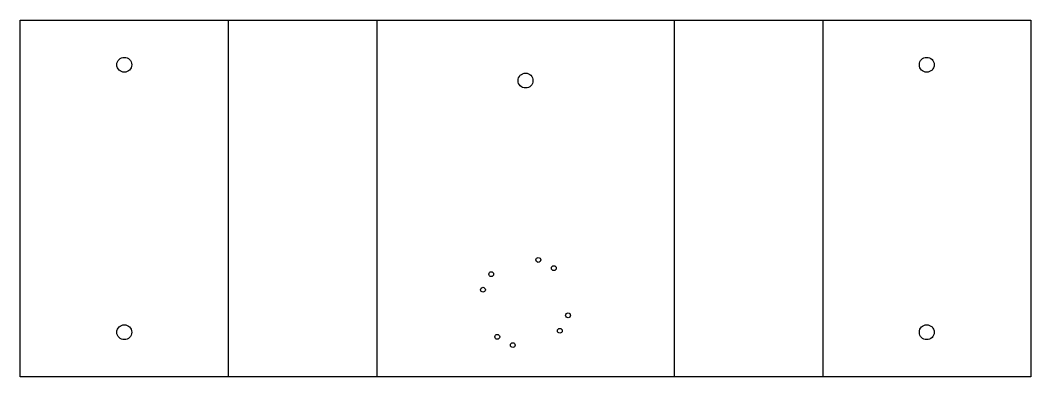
# Model space of a CAD drawing. Header units: feet. Extents: x 2893.7 to 2927.7, y 7549.6 to 7561.6.
import ezdxf

# ---------------------------------------------------------------- set-up
doc = ezdxf.new("R2010")
doc.units = ezdxf.units.FT
doc.header["$MEASUREMENT"] = 0

msp = doc.modelspace()

# ---------------------------------------------------------------- linework, layer by layer
msp.add_lwpolyline([(2893.701, 7561.598), (2927.701, 7561.598), (2927.701, 7549.598), (2893.701, 7549.598)], close=True)
at = {"color": 1, "flags": 128}
for points in [[(2900.701, 7561.598), (2900.701, 7549.598)], [(2905.701, 7561.598), (2905.701, 7549.598)], [(2915.701, 7561.598), (2915.701, 7549.598)], [(2920.701, 7561.598), (2920.701, 7549.598)]]:
    msp.add_lwpolyline(points, dxfattribs=at)
for centre, radius in [((2897.201, 7560.098), 0.25), ((2924.201, 7560.098), 0.25), ((2910.701, 7559.567), 0.25), ((2911.132, 7553.531), 0.0815), ((2909.548, 7553.05), 0.0815), ((2911.653, 7553.253), 0.0815), ((2909.269, 7552.528), 0.0815), ((2912.133, 7551.667), 0.0815), ((2897.201, 7551.098), 0.25), ((2911.856, 7551.147), 0.0815), ((2924.201, 7551.098), 0.25), ((2909.75, 7550.943), 0.0815), ((2910.272, 7550.665), 0.0815)]:
    msp.add_circle(centre, radius)

doc.saveas('drawing.dxf')
